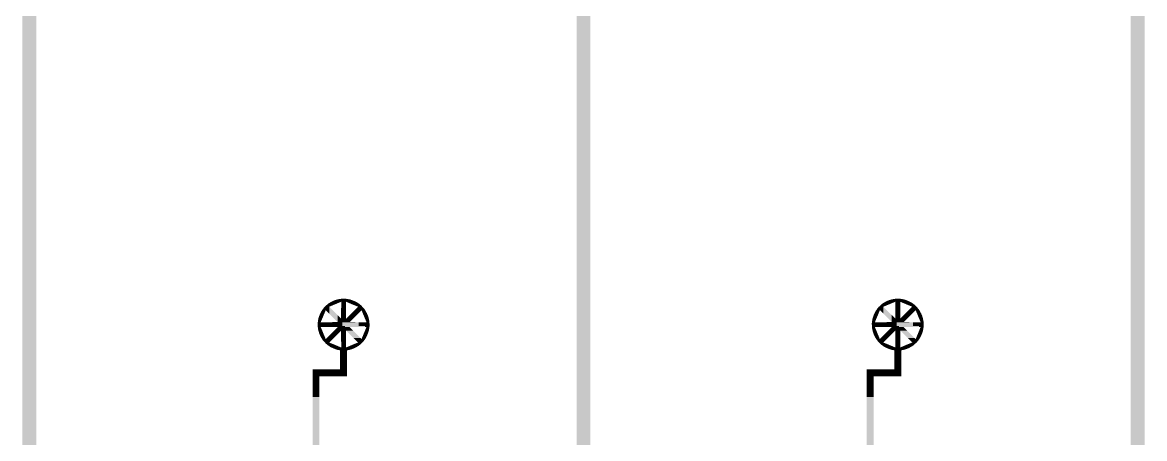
# Model space of a CAD drawing. Extents: x -40166 to 40284, y -45890 to 44060.
# Drawn here: x -16091 to 159, y -16915 to -10890 of the extents above; entities that cross this region are included whole.
import ezdxf

# ---------------------------------------------------------------- set-up
doc = ezdxf.new("R2010")
doc.units = 0
doc.layers.add('L1D0_square', color=2, linetype='CONTINUOUS')

# ---------------------------------------------------------------- blocks, each defined once
blk = doc.blocks.new('flow-inlet')
at = {"layer": 'L1D0_square'}
for points in [[(-225, 302), (-193, 322), (-161, 302), (-161, 339)], [(-161, 339), (-126, 354), (-91, 339), (-91, 364)], [(-161, 302), (-161, 339), (-105, 302), (-105, 339)], [(-105, 302), (-105, 339), (-35, 331), (-35, 339)], [(-91, 364), (-55, 372), (-18, 364), (-18, 375)], [(-91, 339), (-91, 364), (-18, 339), (-18, 364)], [(-35, 302), (-35, 339), (-18, 309), (-18, 339)], [(-18, 309), (-18, 375), (19, 324), (19, 376)], [(-18, 193), (-18, 309), (36, 193), (35, 331)], [(19, 324), (19, 376), (35, 331), (35, 374)], [(55, 323), (35, 331), (55, 371), (35, 374)], [(55, 353), (55, 371), (126, 353), (91, 365)], [(55, 323), (55, 353), (126, 323), (126, 353)], [(126, 323), (126, 353), (193, 323), (160, 339)], [(-339, 160), (-330, 179), (-279, 160), (-259, 209)], [(-330, 179), (-323, 193), (-259, 209), (-311, 209)], [(-311, 209), (-304, 219), (-259, 209), (-259, 238)], [(-304, 219), (-302, 224), (-222, 253), (-279, 253)], [(-279, 253), (-252, 278), (-222, 253), (-222, 278)], [(-209, 159), (-259, 209), (-209, 259), (-259, 238)], [(-252, 278), (-225, 302), (-222, 278), (-222, 302)], [(-222, 253), (-222, 302), (-105, 302)], [(-86, 36), (-209, 159), (-86, 137), (-209, 259)], [(-36, 137), (-35, 302), (-18, 137), (-18, 309)], [(-18, 86), (-18, 193), (36, 86), (36, 193)], [(126, 293), (55, 323), (126, 323)], [(88, 138), (220, 193), (188, 138), (220, 170)], [(88, 138), (143, 193), (220, 193)], [(126, 302), (126, 323), (224, 302), (193, 323)], [(161, 279), (126, 293), (161, 302), (126, 302)], [(143, 193), (175, 225), (220, 193), (220, 225)], [(161, 279), (161, 302), (253, 279), (224, 302)], [(209, 259), (161, 279), (209, 279)], [(175, 225), (202, 252), (302, 225), (278, 252)], [(202, 252), (209, 259), (209, 252)], [(209, 252), (209, 279), (278, 252), (253, 279)], [(220, 193), (220, 225), (259, 209), (259, 225)], [(220, 193), (259, 209), (243, 193)], [(220, 170), (220, 193), (243, 193)], [(266, 193), (259, 209), (266, 225), (259, 225)], [(266, 193), (266, 225), (322, 193), (302, 225)], [(279, 161), (266, 193), (339, 161), (322, 193)], [(-375, -18), (-376, 19), (-374, -18), (-374, 35)], [(-374, 35), (-371, 55), (-331, 35), (-323, 55)], [(-374, -18), (-374, 35), (-209, -18), (-209, 35)], [(-371, 55), (-365, 91), (-323, 55), (-308, 91)], [(-365, 91), (-353, 126), (-308, 91), (-293, 126)], [(-353, 126), (-339, 160), (-293, 126), (-279, 160)], [(-209, -18), (-209, 35), (-86, -18), (-86, 36)], [(-86, -18), (-86, 137), (-36, -18), (-36, 87)], [(-36, -18), (-36, 137), (-18, -18), (-18, 137)], [(-18, 35), (-18, 86), (86, 35), (86, 86)], [(-18, -18), (-18, 35), (220, -18), (220, 35)], [(36, 86), (88, 138), (136, 86), (188, 138)], [(86, 36), (86, 86), (136, 86)], [(86, 35), (86, 36), (220, 35)], [(220, 18), (220, 35), (375, 18), (374, 35)], [(220, -18), (220, 18), (376, -18), (375, 18)], [(294, 126), (279, 161), (354, 126), (339, 161)], [(308, 91), (294, 126), (364, 91), (354, 126)], [(323, 55), (308, 91), (372, 55), (364, 91)], [(331, 35), (323, 55), (374, 35), (372, 55)], [(-374, -35), (-375, -18), (-331, -35), (-331, -18)], [(-372, -52), (-374, -35), (-324, -52), (-331, -35)], [(-372, -55), (-372, -52), (-323, -55), (-324, -52)], [(-364, -91), (-372, -55), (-308, -91), (-323, -55)], [(-354, -126), (-364, -91), (-294, -126), (-308, -91)], [(-339, -161), (-354, -126), (-279, -161), (-294, -126)], [(-322, -193), (-339, -161), (-266, -193), (-279, -161)], [(-136, -36), (-331, -35), (-136, -18), (-331, -18)], [(-243, -193), (-208, -157), (-143, -193), (-107, -157)], [(-208, -157), (-136, -86), (-107, -157), (-36, -86)], [(-136, -36), (-136, -18), (18, -36), (18, -18)], [(-136, -86), (-86, -36), (18, -86), (18, -36)], [(-36, -193), (-36, -86), (18, -193), (18, -86)], [(18, -35), (18, -18), (308, -35), (308, -18)], [(18, -36), (18, -35), (136, -36), (136, -35)], [(18, -86), (18, -36), (136, -86), (86, -36)], [(18, -193), (18, -86), (36, -193), (36, -86)], [(143, -193), (36, -86), (243, -193), (136, -86)], [(136, -36), (136, -35), (331, -35)], [(266, -193), (280, -160), (323, -193), (339, -160)], [(280, -160), (294, -126), (339, -160), (353, -126)], [(294, -126), (308, -91), (353, -126), (365, -91)], [(308, -35), (308, -18), (374, -35), (374, -18)], [(308, -91), (323, -55), (365, -91), (371, -55)], [(323, -55), (331, -35), (371, -55), (374, -35)], [(374, -35), (374, -18), (376, -19), (376, -18)], [(-302, -225), (-322, -193), (-266, -225), (-266, -193)], [(-278, -252), (-302, -225), (-202, -252), (-175, -225)], [(-253, -279), (-278, -252), (-209, -279), (-209, -252)], [(-266, -225), (-266, -193), (-259, -225), (-259, -209)], [(-259, -225), (-259, -209), (-243, -225), (-243, -193)], [(-224, -302), (-253, -279), (-161, -302), (-161, -279)], [(-243, -225), (-243, -193), (-175, -225), (-143, -193)], [(-193, -323), (-224, -302), (-126, -323), (-126, -302)], [(-209, -259), (-209, -252), (-202, -252)], [(-209, -279), (-209, -259), (-161, -279)], [(-126, -353), (-160, -339), (-126, -323), (-193, -323)], [(-161, -302), (-161, -279), (-126, -302), (-126, -293)], [(-126, -323), (-126, -293), (-55, -323)], [(-126, -353), (-126, -323), (-55, -353), (-55, -323)], [(-35, -374), (-55, -371), (-35, -331), (-55, -323)], [(-35, -279), (-36, -193), (18, -279), (18, -193)], [(-19, -376), (-35, -374), (-19, -279), (-35, -279)], [(-19, -376), (-19, -279), (18, -375), (18, -279)], [(18, -278), (18, -193), (35, -278), (36, -193)], [(18, -375), (18, -278), (35, -374), (35, -278)], [(35, -374), (35, -331), (55, -372), (55, -323)], [(55, -323), (126, -293), (126, -323)], [(55, -354), (55, -323), (126, -354), (126, -323)], [(126, -302), (126, -293), (163, -302), (163, -278)], [(126, -322), (126, -302), (193, -322), (225, -302)], [(126, -354), (126, -322), (161, -339), (193, -322)], [(174, -224), (143, -193), (243, -224), (243, -193)], [(163, -278), (209, -259), (209, -278)], [(163, -302), (163, -278), (225, -302), (252, -278)], [(203, -253), (174, -224), (279, -253), (302, -224)], [(209, -259), (203, -253), (209, -253)], [(209, -278), (209, -253), (252, -278), (279, -253)], [(243, -224), (243, -193), (259, -224), (259, -209)], [(259, -224), (259, -209), (266, -224), (266, -193)], [(266, -224), (266, -193), (302, -224), (323, -193)], [(-55, -371), (-91, -365), (-55, -353), (-126, -353)], [(55, -372), (55, -354), (91, -364), (126, -354)]]:
    blk.add_solid(points, dxfattribs=at)
blk = doc.blocks.new('device')
at = {"layer": 'L1D0_square', "const_width": 100}
blk.add_lwpolyline([(126, 2550), (126, 2900), (526, 2900), (526, 3250)], dxfattribs=at)
at = {"layer": 'L1D0_square'}
for points in [[(-4125, -9075), (-4125, 8975), (-4025, -9075), (-4025, 8975)], [(4000, -8975), (4000, 8975), (4100, -8975), (4100, 8975)], [(76, 1675), (76, 2575), (176, 1675), (176, 2575)]]:
    blk.add_solid(points, dxfattribs=at)
blk.add_blockref('flow-inlet', (526, 3600))

msp = doc.modelspace()

# ---------------------------------------------------------------- block references
for p in [(-19991, -18865), (-11966, -18865), (-3941, -18865), (4084, -18865)]:
    msp.add_blockref('device', p)

doc.saveas('drawing.dxf')
